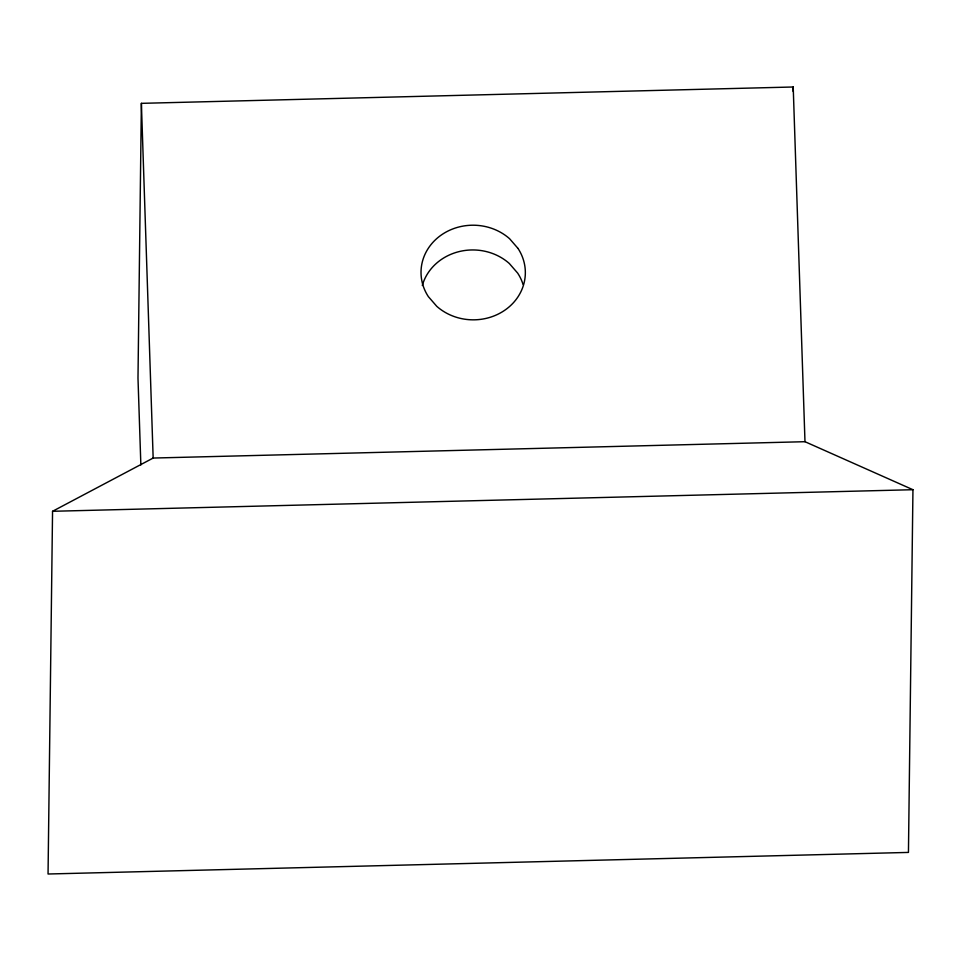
<?xml version="1.0" encoding="UTF-8"?>
<svg xmlns="http://www.w3.org/2000/svg" width="961" height="961" viewBox="0 0 961 961"><rect width="100%" height="100%" fill="white"/><g stroke="black" fill="none" stroke-linecap="round" stroke-linejoin="round"><path stroke-width="1.44" d="M52.555 511.288L48.05 874.005L908.445 852.419L912.95 489.714L804.982 441.7L153.159 458.049L52.555 511.288L912.95 489.714M804.982 441.7L793.209 86.995L141.387 103.344L137.988 378.129L140.859 464.932M793.149 91.475L793.209 86.995M141.387 103.344L153.159 458.049M422.311 285.501A52.17 47.317 0.7 0 1 509.27 263.446L517.703 273.152A52.17 47.317 0.7 0 1 523.084 284.516M518.015 248.431L509.582 238.712A52.17 47.317 0.7 0 0 440.883 235.301A52.17 47.317 0.7 0 0 428.354 296.625L436.787 306.343A52.17 47.317 0.7 0 0 505.486 309.742A52.17 47.317 0.7 0 0 518.015 248.431"/></g></svg>
